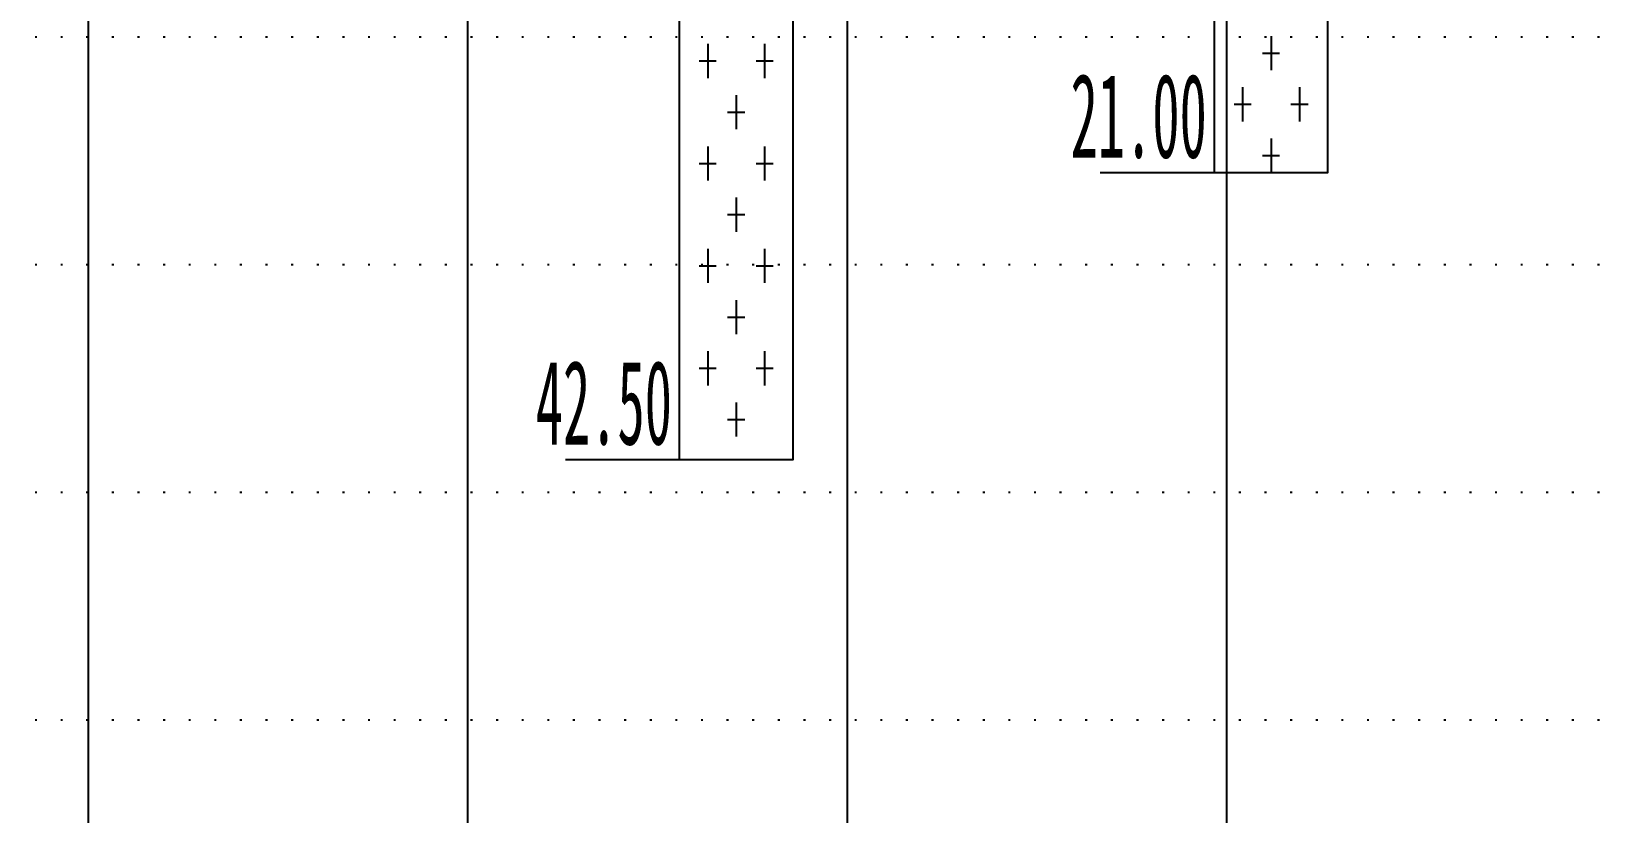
# Model space of a CAD drawing. Header units: millimetres. Extents: x -1499 to 6658, y -12483 to -6008.
# Drawn here: x 2073.2 to 2156, y -11025.9 to -10984.8 of the extents above; entities that cross this region are included whole.
import ezdxf

# ---------------------------------------------------------------- set-up
doc = ezdxf.new("R2010")
doc.units = ezdxf.units.MM
doc.linetypes.add('A-DOTLN01H', pattern=[0.125, 0, -0.125])
for name, color, linetype in [('CR-GRID', 56, 'A-DOTLN01H'), ('Layer', 7, 'Continuous'), ('수직그리드', 1, 'Continuous')]:
    doc.layers.add(name, color=color, linetype=linetype)
doc.styles.add('굴림체', font='굴림체')

# ---------------------------------------------------------------- blocks, each defined once
blk = doc.blocks.new('TB-14')
at = {"layer": 'Layer'}
for points in [[(-1, -18), (-1, -42.5), (1, -42.5), (1, -18), (-1, -18)], [(-0.5, -38.85), (-0.5, -39.15)], [(0.5, -38.85), (0.5, -39.15)], [(-0.65, -39), (-0.35, -39)], [(0.35, -39), (0.65, -39)], [(0, -39.3), (0, -39.6)], [(-0.15, -39.45), (0.15, -39.45)], [(-0.5, -39.75), (-0.5, -40.05)], [(0.5, -39.75), (0.5, -40.05)], [(-0.65, -39.9), (-0.35, -39.9)], [(0.35, -39.9), (0.65, -39.9)], [(0, -40.2), (0, -40.5)], [(-0.15, -40.35), (0.15, -40.35)], [(-0.5, -40.65), (-0.5, -40.95)], [(0.5, -40.65), (0.5, -40.95)], [(-0.65, -40.8), (-0.35, -40.8)], [(0.35, -40.8), (0.65, -40.8)], [(0, -41.1), (0, -41.4)], [(-0.15, -41.25), (0.15, -41.25)], [(-0.5, -41.55), (-0.5, -41.85)], [(0.5, -41.55), (0.5, -41.85)], [(-0.65, -41.7), (-0.35, -41.7)], [(0.35, -41.7), (0.65, -41.7)], [(0, -42), (0, -42.3)], [(-0.15, -42.15), (0.15, -42.15)], [(-3, -42.5), (-1, -42.5)]]:
    blk.add_lwpolyline(points, dxfattribs=at)
at = {"layer": 'Layer', "style": '굴림체'}
blk.add_text(' 42.50', height=0.7407, dxfattribs=at).set_placement((-4, -42.37))
blk = doc.blocks.new('TB-15')
at = {"layer": 'Layer'}
for points in [[(-1, -12), (-1, -21), (1, -21), (1, -12), (-1, -12)], [(0, -19.8), (0, -20.1)], [(-0.15, -19.95), (0.15, -19.95)], [(-0.5, -20.25), (-0.5, -20.55)], [(0.5, -20.25), (0.5, -20.55)], [(-0.65, -20.4), (-0.35, -20.4)], [(0.35, -20.4), (0.65, -20.4)], [(0, -20.7), (0, -21)], [(-0.15, -20.85), (0.15, -20.85)], [(-3, -21), (-1, -21)]]:
    blk.add_lwpolyline(points, dxfattribs=at)
at = {"layer": 'Layer', "style": '굴림체'}
blk.add_text(' 21.00', height=0.7407, dxfattribs=at).set_placement((-4, -20.87))

msp = doc.modelspace()

# ---------------------------------------------------------------- linework, layer by layer
at = {"layer": 'CR-GRID', "linetype": 'A-DOTLN01H', "ltscale": 10}
for p, q in [((1436.157, -10985.058), (6636.157, -10985.058)), ((1436.157, -10997.058), (6636.157, -10997.058)), ((1436.157, -11009.058), (6636.157, -11009.058)), ((1436.157, -11021.058), (6636.157, -11021.058))]:
    msp.add_line(p, q, dxfattribs=at)
at = {"layer": '수직그리드'}
for p, q in [((2076.157, -10700.49), (2076.157, -11873.058)), ((2096.157, -10711.77), (2096.157, -11873.058)), ((2116.157, -10769.088), (2116.157, -11873.058)), ((2136.157, -10860.138), (2136.157, -11873.058))]:
    msp.add_line(p, q, dxfattribs=at)

# ---------------------------------------------------------------- block references
at = {"xscale": 3, "yscale": 6, "zscale": 3}
for name, p in [('TB-14', (2110.307, -10752.322)), ('TB-15', (2138.497, -10866.207))]:
    msp.add_blockref(name, p, dxfattribs=at)

doc.saveas('drawing.dxf')
